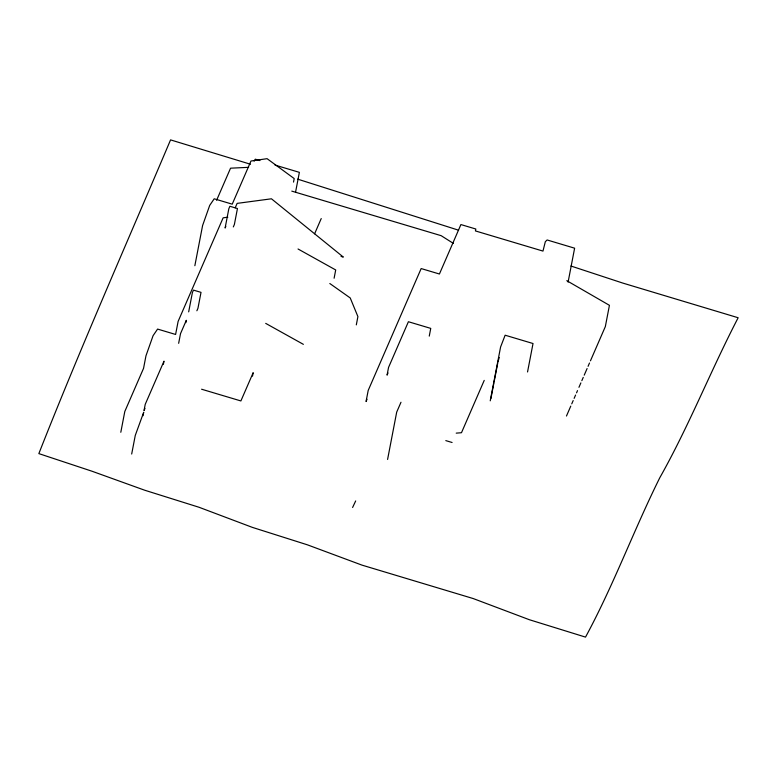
<?xml version="1.0" encoding="UTF-8"?>
<svg xmlns="http://www.w3.org/2000/svg" width="777" height="777" viewBox="0 0 777 777"><rect width="100%" height="100%" fill="white"/><g stroke="black" fill="none" stroke-linecap="round" stroke-linejoin="round"><path stroke-width="1.17" d="M120.804 432.284L124.806 411.489L143.56 368.337L145.969 355.798L153.079 335.683L157.585 329.079L175.602 334.46L178.118 321.406L223.135 217.832L227.816 217.21M131.682 454.03L135.276 435.402L143.706 412.266L143.036 415.734M163.384 364.306L163.996 361.169L145.231 404.331L144.027 410.596L144.988 408.381M178.652 343.317L180.507 333.673L186.315 320.309L185.868 322.649M194.852 265.715L202.603 225.505L209.703 205.4L214.209 198.795L232.226 204.166L250.981 161.014L267.074 158.673L294.201 178.574L293.521 182.1M188.675 311.868L192.395 292.57L193.463 290.112L201.02 292.366L197.95 308.304L196.872 310.771M252.506 376.136L253.176 372.688L240.889 400.942L201.583 389.219M295.561 192.142L299.378 172.348L275.029 165.083M334.11 278.234L335.703 269.959L298.038 248.99M356.313 324.873L357.906 316.598L350.233 297.96L329.817 283.518M387.587 459.45L396.697 412.111L400.99 402.253M429.263 336.111L430.749 328.389L408.401 321.727L388.549 367.424L387.063 375.136L388.005 372.96M490.229 400.825L500.592 346.989L505.137 335.208L533.022 343.521L527.544 371.969M490.889 398.62L493.851 383.265M494.075 382.08L497.717 363.189M568.094 282.119L574.621 248.184L547.105 239.967L545.318 241.734L542.977 251.088L475.437 230.934L475.815 229.011L460.907 224.563L439.423 274.009L421.163 268.56L368.201 390.423L366.064 401.524L367.026 399.3M497.94 362.004L499.242 357.469M216.608 200.272L230.555 168.182L248.572 167.337M225.825 226.389L225.116 228.03L228.826 208.741L229.895 206.274L237.451 208.527L234.382 224.466L233.314 226.933M235.198 207.828L237.131 203.38L271.445 198.795L343.317 257.07L341.025 256.391M314.617 233.78L321.231 218.56M484.226 380.39L461.48 432.721L456.216 433.139M566.472 416.025L570.784 406.089M571.746 403.875L573.183 400.563M574.145 398.358L575.582 395.046M576.544 392.841L577.505 390.627M578.943 387.315L580.866 382.896M581.827 380.691L583.265 377.379M584.226 375.165L587.101 368.541M588.063 366.336L589.5 363.024M590.462 360.81L605.341 326.583L609.43 305.322L566.792 280.682M352.603 507.478L355.672 500.942M254.137 161.15L255.312 159.198L259.955 160.586M291.783 191.123L441.171 235.684L453.321 243.366M445.794 440.617L452.088 442.492M458.566 230.196L297.669 179.147M250.476 164.238L170.561 139.889C126.321 244.318 80.39 348.047 38.85 453.613L92.016 471.231L144.697 490.219L199.058 507.274L252.389 527.389L307.313 544.794L361.956 565.112L473.174 598.543L529.37 619.725L585.518 637.111C613.49 585.508 633.702 530.244 659.79 477.738C689.034 425.913 710.77 370.454 738.15 317.744L622.678 283.042L570.93 266.016M265.705 323.378L303.38 344.347"/></g></svg>
